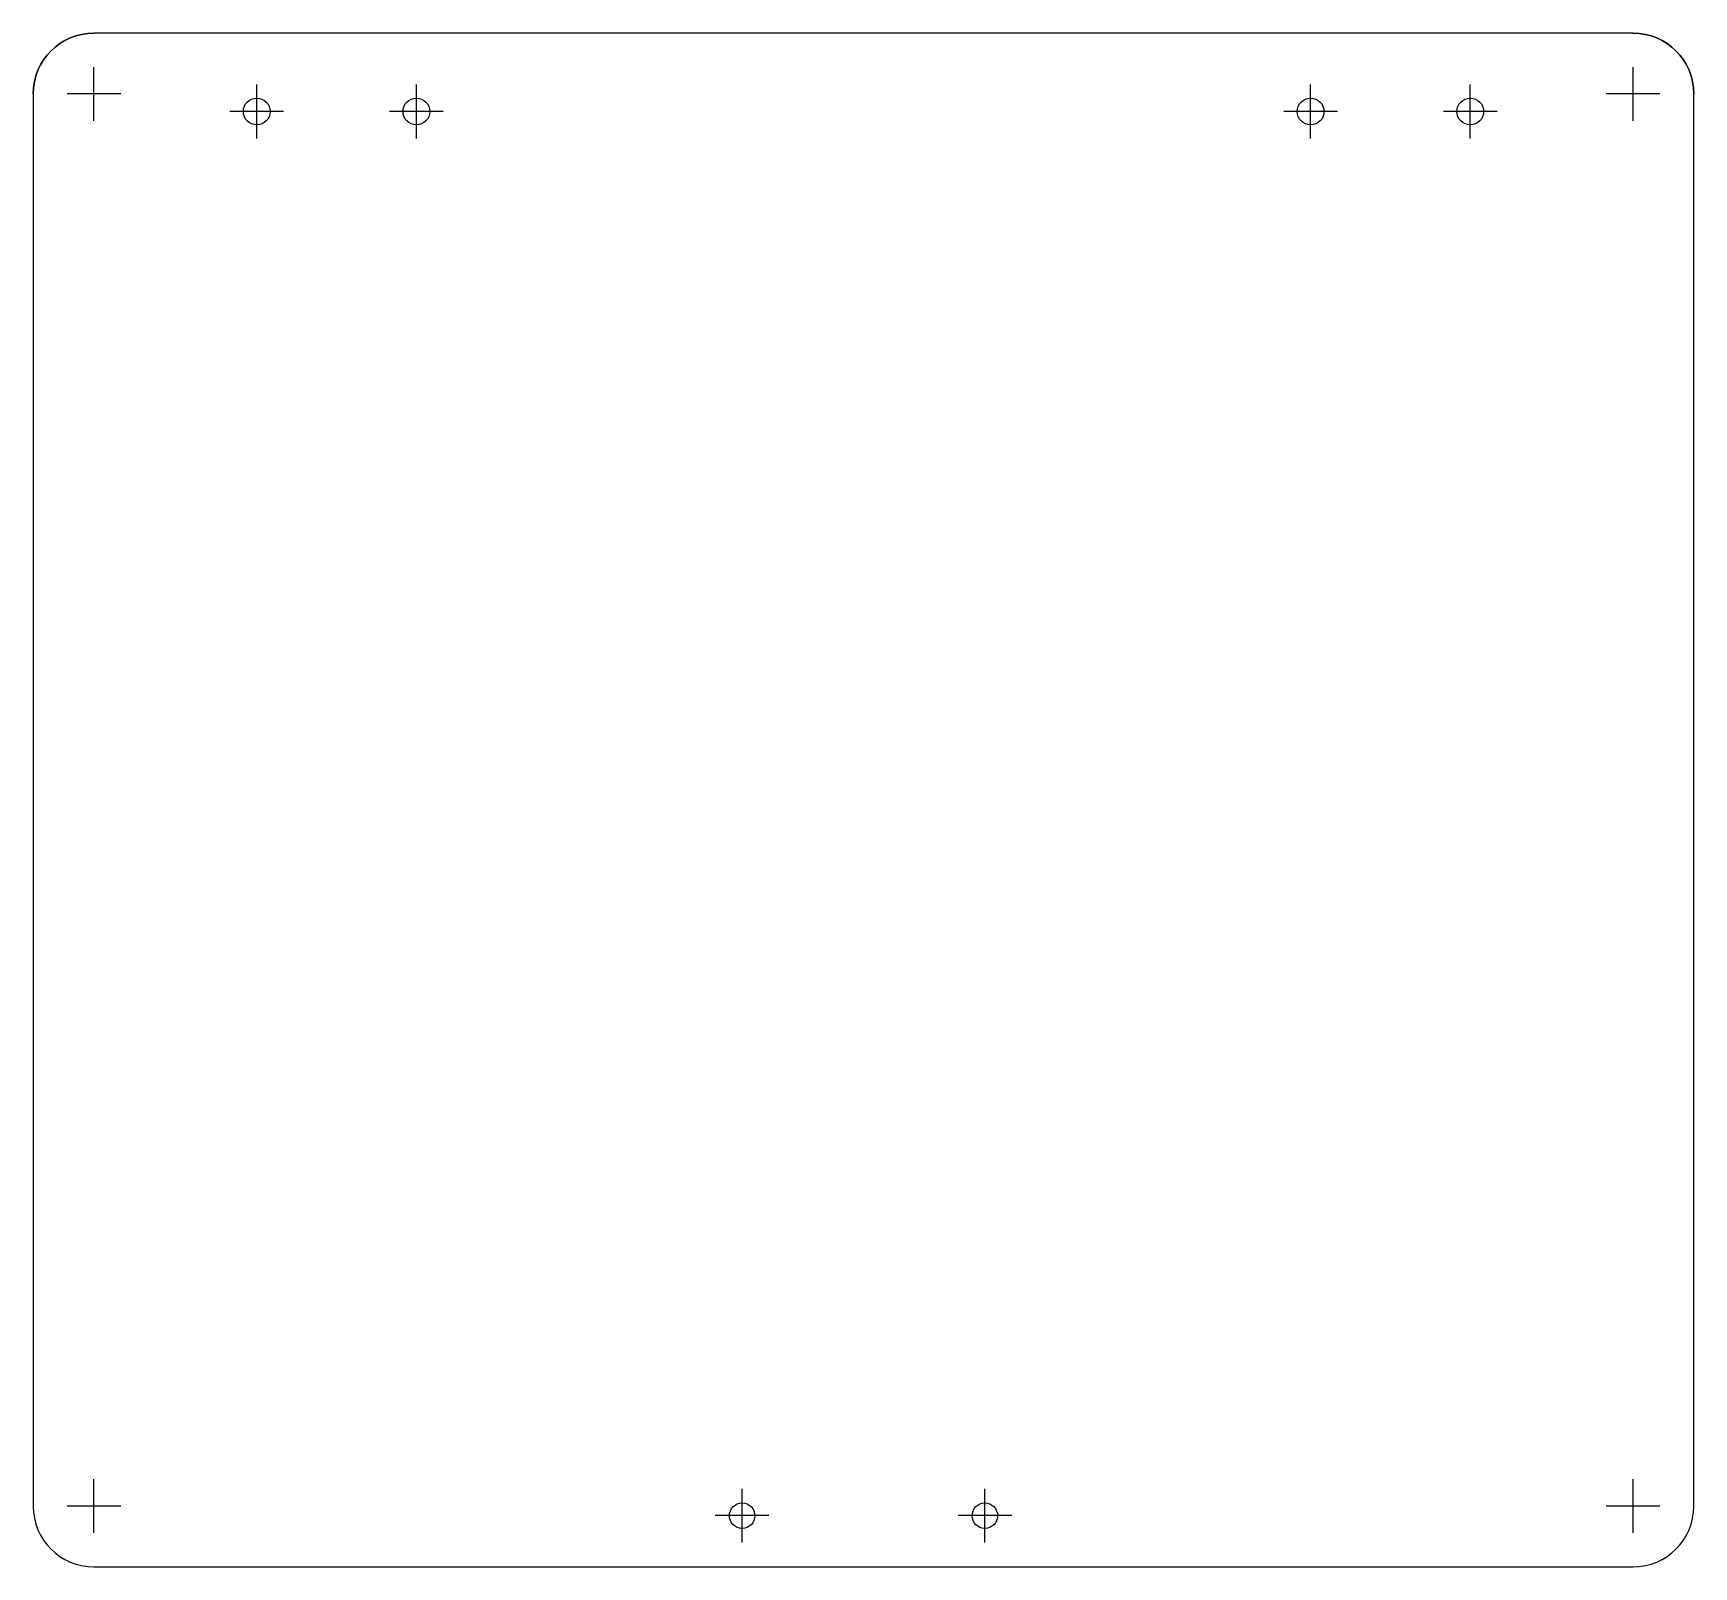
# Model space of a CAD drawing. Extents: x 80 to 340, y -156 to 84.
import ezdxf

# ---------------------------------------------------------------- set-up
doc = ezdxf.new("R2010")
doc.units = 0
doc.layers.get('0').update_dxf_attribs({"linetype": 'CONTINUOUS'})

msp = doc.modelspace()

# ---------------------------------------------------------------- linework, layer by layer
at = {"color": 7}
for points in [[(330.5, 83.751969), (89.5, 83.751969)], [(330.5, 83.751969), (89.5, 83.751969)], [(89.5, 70.051969), (89.5, 78.451969)], [(330.5, 70.051969), (330.5, 78.451969)], [(115, 67.301969), (115, 75.701969)], [(140, 67.301969), (140, 75.701969)], [(280, 67.301969), (280, 75.701969)], [(305, 67.301969), (305, 75.701969)], [(80, 74.251969), (80, -146.748031)], [(80, 74.251969), (80, -146.748031)], [(93.7, 74.251969), (85.3, 74.251969)], [(334.7, 74.251969), (326.3, 74.251969)], [(340, -146.748031), (340, 74.251969)], [(340, -146.748031), (340, 74.251969)], [(119.2, 71.501969), (110.8, 71.501969)], [(144.2, 71.501969), (135.8, 71.501969)], [(284.2, 71.501969), (275.8, 71.501969)], [(309.2, 71.501969), (300.8, 71.501969)], [(89.5, -150.948031), (89.5, -142.548031)], [(330.5, -150.948031), (330.5, -142.548031)], [(191, -152.448031), (191, -144.048031)], [(229, -152.448031), (229, -144.048031)], [(93.7, -146.748031), (85.3, -146.748031)], [(334.7, -146.748031), (326.3, -146.748031)], [(195.2, -148.248031), (186.8, -148.248031)], [(233.2, -148.248031), (224.8, -148.248031)], [(89.5, -156.248031), (330.5, -156.248031)], [(89.5, -156.248031), (330.5, -156.248031)]]:
    msp.add_lwpolyline(points, dxfattribs=at)
for points in [[(89.5, 83.751969), (84.253, 83.751969), (80, 79.498969), (80, 74.251969)], [(80, 74.251969), (80, 79.498969), (84.253, 83.751969), (89.5, 83.751969)], [(340, 74.251969), (340, 79.498969), (335.747, 83.751969), (330.5, 83.751969)], [(330.5, 83.751969), (335.747, 83.751969), (340, 79.498969), (340, 74.251969)], [(112.9, 71.501969), (112.9, 72.661969), (113.8402, 73.601969), (115, 73.601969)], [(112.9, 71.501969), (112.9, 72.661969), (113.8402, 73.601969), (115, 73.601969)], [(115, 73.601969), (116.1598, 73.601969), (117.1, 72.661969), (117.1, 71.501969)], [(115, 73.601969), (116.1598, 73.601969), (117.1, 72.661969), (117.1, 71.501969)], [(137.9, 71.501969), (137.9, 72.661969), (138.8402, 73.601969), (140, 73.601969)], [(137.9, 71.501969), (137.9, 72.661969), (138.8402, 73.601969), (140, 73.601969)], [(140, 73.601969), (141.1598, 73.601969), (142.1, 72.661969), (142.1, 71.501969)], [(140, 73.601969), (141.1598, 73.601969), (142.1, 72.661969), (142.1, 71.501969)], [(277.9, 71.501969), (277.9, 72.661969), (278.8402, 73.601969), (280, 73.601969)], [(277.9, 71.501969), (277.9, 72.661969), (278.8402, 73.601969), (280, 73.601969)], [(280, 73.601969), (281.1598, 73.601969), (282.1, 72.661969), (282.1, 71.501969)], [(280, 73.601969), (281.1598, 73.601969), (282.1, 72.661969), (282.1, 71.501969)], [(302.9, 71.501969), (302.9, 72.661969), (303.8402, 73.601969), (305, 73.601969)], [(302.9, 71.501969), (302.9, 72.661969), (303.8402, 73.601969), (305, 73.601969)], [(305, 73.601969), (306.1598, 73.601969), (307.1, 72.661969), (307.1, 71.501969)], [(305, 73.601969), (306.1598, 73.601969), (307.1, 72.661969), (307.1, 71.501969)], [(115, 69.401969), (113.8402, 69.401969), (112.9, 70.341969), (112.9, 71.501969)], [(115, 69.401969), (113.8402, 69.401969), (112.9, 70.341969), (112.9, 71.501969)], [(117.1, 71.501969), (117.1, 70.341969), (116.1598, 69.401969), (115, 69.401969)], [(117.1, 71.501969), (117.1, 70.341969), (116.1598, 69.401969), (115, 69.401969)], [(140, 69.401969), (138.8402, 69.401969), (137.9, 70.341969), (137.9, 71.501969)], [(140, 69.401969), (138.8402, 69.401969), (137.9, 70.341969), (137.9, 71.501969)], [(142.1, 71.501969), (142.1, 70.341969), (141.1598, 69.401969), (140, 69.401969)], [(142.1, 71.501969), (142.1, 70.341969), (141.1598, 69.401969), (140, 69.401969)], [(280, 69.401969), (278.8402, 69.401969), (277.9, 70.341969), (277.9, 71.501969)], [(280, 69.401969), (278.8402, 69.401969), (277.9, 70.341969), (277.9, 71.501969)], [(282.1, 71.501969), (282.1, 70.341969), (281.1598, 69.401969), (280, 69.401969)], [(282.1, 71.501969), (282.1, 70.341969), (281.1598, 69.401969), (280, 69.401969)], [(305, 69.401969), (303.8402, 69.401969), (302.9, 70.341969), (302.9, 71.501969)], [(305, 69.401969), (303.8402, 69.401969), (302.9, 70.341969), (302.9, 71.501969)], [(307.1, 71.501969), (307.1, 70.341969), (306.1598, 69.401969), (305, 69.401969)], [(307.1, 71.501969), (307.1, 70.341969), (306.1598, 69.401969), (305, 69.401969)], [(80, -146.748031), (80, -151.995031), (84.253, -156.248031), (89.5, -156.248031)], [(80, -146.748031), (80, -151.995031), (84.253, -156.248031), (89.5, -156.248031)], [(189, -148.248031), (189, -147.143031), (189.8954, -146.248031), (191, -146.248031)], [(189, -148.248031), (189, -147.143031), (189.8954, -146.248031), (191, -146.248031)], [(191, -146.248031), (192.1046, -146.248031), (193, -147.143031), (193, -148.248031)], [(191, -146.248031), (192.1046, -146.248031), (193, -147.143031), (193, -148.248031)], [(227, -148.248031), (227, -147.143031), (227.8954, -146.248031), (229, -146.248031)], [(227, -148.248031), (227, -147.143031), (227.8954, -146.248031), (229, -146.248031)], [(229, -146.248031), (230.1046, -146.248031), (231, -147.143031), (231, -148.248031)], [(229, -146.248031), (230.1046, -146.248031), (231, -147.143031), (231, -148.248031)], [(330.5, -156.248031), (335.747, -156.248031), (340, -151.995031), (340, -146.748031)], [(330.5, -156.248031), (335.747, -156.248031), (340, -151.995031), (340, -146.748031)], [(191, -150.248031), (189.8954, -150.248031), (189, -149.353031), (189, -148.248031)], [(191, -150.248031), (189.8954, -150.248031), (189, -149.353031), (189, -148.248031)], [(193, -148.248031), (193, -149.353031), (192.1046, -150.248031), (191, -150.248031)], [(193, -148.248031), (193, -149.353031), (192.1046, -150.248031), (191, -150.248031)], [(229, -150.248031), (227.8954, -150.248031), (227, -149.353031), (227, -148.248031)], [(229, -150.248031), (227.8954, -150.248031), (227, -149.353031), (227, -148.248031)], [(231, -148.248031), (231, -149.353031), (230.1046, -150.248031), (229, -150.248031)], [(231, -148.248031), (231, -149.353031), (230.1046, -150.248031), (229, -150.248031)]]:
    msp.add_open_spline(points, degree=3, dxfattribs=at)

doc.saveas('drawing.dxf')
